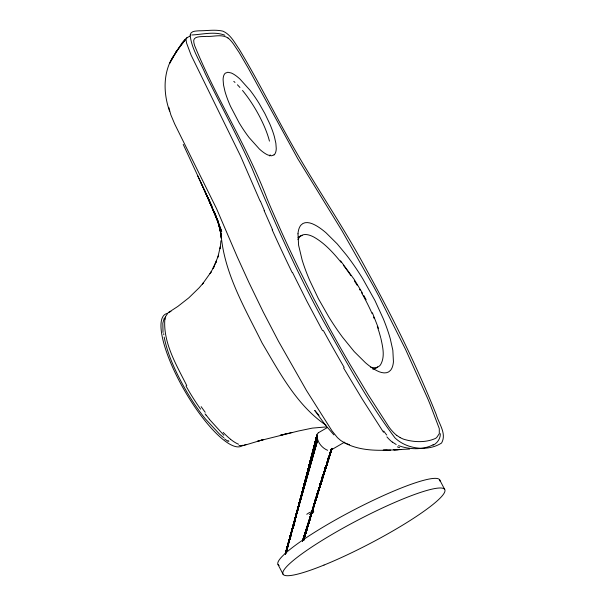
<?xml version="1.0" encoding="UTF-8"?>
<svg xmlns="http://www.w3.org/2000/svg" width="606" height="606" viewBox="0 0 606 606"><rect width="100%" height="100%" fill="white"/><g stroke="black" fill="none" stroke-linecap="round" stroke-linejoin="round"><path stroke-width="0.91" d="M327.641 450.311C321.786 447.955 317.067 441.857 316.885 435.464M220.948 232.818C223.622 272.442 244.839 308.06 262.08 342.958C279.669 372.622 296.834 405.437 326.036 425.238M220.902 240.779L220.16 248.718L220.402 246.362L217.796 257.414M164.855 318.862C162.938 342.837 176.422 364.926 186.784 385.636M293.592 526.553L294.266 524.054M294.524 523.122L294.993 521.046M295.91 517.66L296.592 514.933M297.099 512.79L297.804 510.04M298.228 508.548L316.976 434.82M293.554 526.561L294.895 521.084M295.902 517.388L296.539 514.668M297.069 512.805L316.953 434.941M295.811 517.456L297.198 511.956L295.296 519.312M297.682 510.123L316.938 435.025M297.644 510.161L316.93 435.07M292.872 528.493L294.736 521.205M295.274 519.334L316.908 435.244M292.834 528.515L316.893 435.328L292.789 528.538M316.877 435.555L291.009 535M289.842 539.537L316.862 435.835M287.373 548.566L288.07 545.824M289.244 541.4L316.862 435.934M288.736 543.09L286.812 550.399L288.683 543.097L287.479 547.673M289.229 541.249L316.855 436.078M286.736 550.407L316.87 436.365M286.199 552.24L316.908 436.873L285.593 553.975L316.93 437.077M287.373 547.68L316.877 436.517M286.873 549.506L286.161 552.24L316.893 436.721M316.983 437.396L285.388 553.914M285.343 553.77L317.082 437.926L285.403 553.831L317.294 438.736M317.203 438.411L285.373 553.816L317.12 438.085M285.381 553.823L317.158 438.252M317.559 439.555L285.365 553.611L317.339 438.903M317.506 439.395L285.365 553.626L317.392 439.062M285.358 553.642L317.446 439.229M285.403 553.505L317.62 439.721M317.665 439.827L285.411 553.475L317.726 439.994M303.697 539.946L311.999 510.949M314.59 501.904L315.635 498.268M303.72 539.946L314.37 502.851M314.885 501.071L315.673 498.329M313.741 505.207L303.78 539.779L313.772 505.252M314.264 503.397L315.582 498.836M316.097 497.034L317.15 493.382M314.294 503.465L315.87 497.996M316.4 496.2L317.446 492.549M319.551 485.3L320.074 483.467M318.862 488.269L303.826 539.779L313.802 505.313M314.325 503.518L318.006 490.815M319.582 485.391L320.112 483.565M303.818 539.772L318.036 490.898M319.62 485.482L320.15 483.664M319.65 485.58L320.445 482.853M322.028 477.43L322.551 475.627M303.826 539.764L316.771 495.572M317.302 493.776L318.885 488.36M319.68 485.664L320.476 482.952M322.059 477.551L322.854 474.839M317.998 491.489L303.871 539.613L323.452 473.801L303.841 539.59L318.021 491.572M319.067 487.86L318.536 489.686L319.089 487.944M319.604 486.057L320.407 483.33M319.627 486.148L320.43 483.414M320.968 481.618L321.498 479.8M321.763 478.884L323.096 474.354M320.453 483.512L303.871 539.613L323.157 474.581M320.991 481.717L323.127 474.468M324.468 469.953L325.27 467.234M324.498 470.074L325.301 467.362M326.467 464.794L329.202 455.795L303.538 540.393L325.619 466.711M327.505 460.408L328.308 457.712M303.614 540.385L325.861 466.105M325.907 466.468L303.553 540.385L325.589 466.999M303.545 540.363L325.876 466.219M326.422 464.416L328.323 458.083M328.891 456.416L326.445 464.544L328.346 458.219M326.46 464.673L329.187 455.651M330.005 452.955L330.823 450.25M303.5 540.37L325.914 466.59M303.545 540.249L331.118 449.675M331.414 448.917L303.379 540.264L331.641 449.349M331.429 449.758L303.333 540.166L331.709 448.985M331.694 449.129L303.227 540.166L331.967 448.357L303.068 540.211M302.985 540.226L331.936 448.622M302.985 540.249L331.633 449.652L302.939 540.249M302.849 540.264L331.967 448.728M302.492 541.181L331.808 449.069M302.485 541.06L332.096 448.349M302.371 541.097L332.058 448.463M165.468 316.711L168.104 312.764L177.823 306.439L188.792 297.857L199.101 287.835L203.571 282.654L202.472 284.047L211.093 271.988L210.047 273.601L214.107 266.511L213.123 268.269L218.599 255.315M164.377 317.703L162.825 323.142L163.014 332.467M317.226 434.055L318.37 432.752M215.713 262.868L216.615 260.951L213.123 268.269M297.978 239.62L299.212 237.469A85.84 24.407 59.9 0 1 313.719 236.991C324.748 243.188 333.315 252.808 341.231 262.496M189.678 36.33C181.853 39.443 179.02 49.669 173.71 55.585C162.885 72.008 163.188 93.074 169.551 111.087M331.429 449.622L330.762 450.167L344.617 442.145M306.757 514.289L309.439 512.555L312.893 511.426A12.188 1.757 -27.6 0 1 313.666 511.396C314.332 512.888 310.522 513.85 309.31 514.441M186.853 37.708L186.004 39.64L186.58 43.109L191.125 55.199L240.506 155.947L260.057 200.972M245.953 444.425L242.779 445.69L239.022 445.471M433.161 445.205C437.411 443.062 440.501 438.524 440.35 433.699M168.536 312.454L170.96 311.431M318.339 432.775L327.308 427.578M244.286 445.334L263.534 439.562L257.618 441.213L298.22 431.055L312.234 428.131L326.52 426.897M285.547 434.025L280.29 435.29L292.009 432.487M191.746 34.981C202.555 34.481 214.38 31.133 224.826 35.216M344.912 443.039C364.857 453.341 388.075 449.932 409.626 449.038M401.528 449.538L393.771 449.857L398.225 449.697M390.529 450.084L383.219 450.182L387.166 450.137M349.541 444.721L344.761 442.925L340.777 440.524L337.436 437.63L332.027 430.881L306.485 390.499L278.487 341.284L263.246 312.029L249.096 282.858L237.31 257.012L216.554 208.676L174.717 124.048L170.839 114.837L168.779 107.323M398.528 445.645C409.103 449.432 421.844 450.152 432.199 445.251A123.124 35.08 61.8 0 0 433.184 444.493M396.188 444.501L392.4 442.077M400.165 437.6L396.771 435.426M224.553 438.903L228.053 441.373M228.023 38.042C221.72 33.762 213.479 36.898 206.532 36.375C202.624 36.966 192.322 35.322 193.822 42.238A23.884 6.795 59.9 0 0 194.602 45.503C215.872 97.96 247.096 145.963 267.185 199.026A352.245 100.164 59.9 0 0 271.185 208.502L281.313 231.469A497.321 141.41 59.9 0 0 299.356 269.859L313.719 298.561L329.073 327.391A454.091 129.123 59.9 0 0 349.867 364.191L368.296 394.915L388.62 426.518A17.665 5.022 59.9 0 0 391.976 430.798A27.27 7.757 59.9 0 0 396.771 435.411M319.021 415.337L314.711 410.413L325.452 425.132L333.936 434.911M223.879 435.275L209.35 419.299M340.557 260.777L354.078 279.245L362.532 293.206M205.07 413.853L206.131 415.246M343.382 265.246L345.534 268.087A72.008 20.475 59.9 0 1 350.882 275.586M383.492 432.26L362.191 399.006L343.549 367.903M322.559 330.724L307.053 301.546L292.531 272.511M363.729 295.342L366.115 299.773M439.63 479.778L444.675 489.428M278.056 564.625L283.1 574.276M183.217 144.387L211.85 206.146M197.639 175.717L211.82 206.085M200.957 182.815L215.994 216.145L204.23 189.761L217.827 221.114L221.698 231.394L207.373 196.442L217.827 221.114L216.297 216.971M272.586 229.886L264.095 210.547M372.379 312.734L378.492 328.346M214.494 212.032L220.576 229.742L216.281 216.993L219.175 225.341L218.122 221.864M217.122 218.387L217.857 220.993M380.697 337.648L379.295 332.664A72.008 20.475 59.9 0 0 377.311 326.634M217.107 218.44L221.235 234.727L218.084 221.91L220.372 230.992L219.637 227.295L221.046 236.045M380.886 338.345C382.727 346.897 385.249 356.767 380.53 364.782A85.84 24.407 59.9 0 1 370.66 367.16M164.173 337.065C167.65 354.904 175.551 371.539 184.247 387.37A70.425 20.028 59.9 0 0 205.411 418.92L219.296 433.881A67.948 19.324 59.9 0 0 223.879 437.752M163.681 333.679L163.817 334.77M220.531 232.643L220.236 229.538L220.94 238.006M242.809 445.205A76.174 21.665 59.9 0 1 184.459 390.408A76.174 21.665 59.9 0 1 166.953 313.529M354.366 280.851A72.008 20.475 59.9 0 1 357.085 285.184M359.57 289.32A72.008 20.475 59.9 0 1 360.062 290.153M361.509 292.668A72.008 20.475 59.9 0 1 372.16 313.741M373.584 317.044A72.008 20.475 59.9 0 1 374.266 318.68M233.795 81.371A47.01 13.37 59.9 0 1 234.984 82.431M237.416 84.795A47.01 13.37 59.9 0 1 239.931 87.476M242.506 90.468A47.01 13.37 59.9 0 1 269.45 141.122M270.223 154.886A47.01 13.37 59.9 0 1 269.746 155.977M227.985 37.928A17.173 4.878 59.9 0 1 233.439 43.935L239.249 52.661L248.255 68.137L297.743 158.658L342.079 230.894L373.554 286.343A370.266 105.285 59.9 0 1 379.136 296.766L405.596 349.488L427.806 398.778A234.969 66.811 59.9 0 1 430.268 404.785L439.289 428.601L439.289 433.699L436.653 437.577A128.752 36.61 59.9 0 1 435.169 438.562C425.382 442.827 413.724 442.282 403.687 439.214A94.119 26.762 59.9 0 1 400.165 437.6M292.115 272.427A498.988 141.463 59.9 0 1 272.132 229.704M264.458 210.721A356.32 101.861 59.9 0 1 260.428 201.177M399.596 447.675A90.029 23.998 57.5 0 1 397.369 446.849M392.446 442.244A32.209 10.037 62.3 0 1 386.916 436.896M386.764 435.063A22.573 6.545 61.2 0 1 383.742 431.033M344.231 367.478A459.409 131.979 59.9 0 1 323.354 330.528M228.924 441.16A67.948 19.324 59.9 0 1 228.129 440.698M200.609 409.156A76.28 22.505 60 0 1 185.951 385.946M205.199 412.285A75.553 21.225 60 0 1 201.169 406.671M209.358 419.155A72.22 23.914 61.2 0 1 206.146 415.11M230.386 439.13A74.788 19.93 61.1 0 1 223.152 432.373M238.537 444.198A71.523 21.157 63.7 0 1 230.598 439.312M165.082 319.21A78.598 22.164 63 0 1 165.643 316.999M377.614 366.895A76.174 21.665 59.9 0 1 372.743 369.115M298.023 237.734A76.174 21.665 59.9 0 1 302.182 235.567M279.124 565.504A91.256 13.165 -27.6 0 1 351.828 511.025A91.256 13.165 -27.6 0 1 439.941 481.073M190.163 35.11C191.511 49.003 200.048 61.123 205.313 73.765C220.682 105.103 237.272 135.85 251.717 167.635C273.344 219.72 296.342 271.306 323.362 320.862C345.7 360.684 367.494 401.293 394.945 437.858C406.793 449.228 427.76 451.871 441.562 443.031C446.993 433.654 438.691 423.496 436.176 414.398C416.436 365.153 392.832 317.499 367.221 271.064C343.201 225.947 313.756 184.057 289.017 139.38C272.336 109.436 256.997 78.735 239.287 49.381C234.673 42.784 230.689 34.519 222.902 31.164C215.16 29.3 207.063 30.845 199.2 30.8C196.003 31.088 190.595 30.77 190.163 35.11M297.985 233.772L298.591 245.21L302.099 259.876A88.044 25.035 59.9 0 0 309.689 280.381L318.385 298.652L328.763 316.862A88.044 25.035 59.9 0 0 342.496 337.163L354.184 351.556L365.357 362.646A88.09 25.051 59.9 0 0 377.197 370.849C381.197 372.925 387.082 374.372 390.446 370.402A88.09 25.051 59.9 0 0 393.438 361.706L392.839 350.268L390.264 338.754A87.378 24.846 59.9 0 0 383.25 318.673L374.932 300.515L362.676 278.616A87.279 24.816 59.9 0 0 346.587 255.217L337.247 243.93L326.073 232.84A88.09 25.051 59.9 0 0 314.241 224.637C310.234 222.561 304.356 221.107 300.985 225.076A88.09 25.051 59.9 0 0 297.985 233.772M294.849 521.115L293.463 526.614L294.827 521.13M291.153 534.931L290.213 538.582L291.138 534.931M316.862 436.222L289.198 541.256L316.862 436.267M317.006 437.555L285.456 553.952L317.006 437.555M325.596 466.59L324.521 470.195L325.589 466.582M328.308 457.947L327.49 460.666L328.3 457.947M330.838 450.394L330.02 453.099L330.838 450.394M331.421 449.069L303.492 540.272L331.421 449.069M331.437 449.455L303.379 540.287L331.437 449.447M170.43 61.774L169.688 63.266L176.937 50.54L185.171 39.905L176.058 51.881L176.937 50.54L170.43 61.774M274.041 154.886L271.518 155.81L268.132 155.083A48.798 13.877 59.9 0 1 259.391 149.023L249.195 137.66A48.76 13.862 59.9 0 1 239.052 122.662L230.545 106.398A48.775 13.87 59.9 0 1 224.932 91.248L223.5 84.848L223.099 79.606A48.791 13.87 59.9 0 1 225.318 73.182L227.841 72.258L231.227 72.985A48.798 13.877 59.9 0 1 239.968 79.053L250.164 90.408A48.495 13.786 59.9 0 1 259.095 103.406L264.852 113.527L269.7 123.677A48.472 13.786 59.9 0 1 274.427 136.82L275.859 143.221L276.253 148.462A48.791 13.87 59.9 0 1 274.041 154.886M324.028 565.05A91.256 13.173 -27.6 0 0 444.986 490.428A91.256 13.173 -27.6 0 0 322.65 540.075A91.256 13.173 -27.6 0 0 324.028 565.05"/></g></svg>
